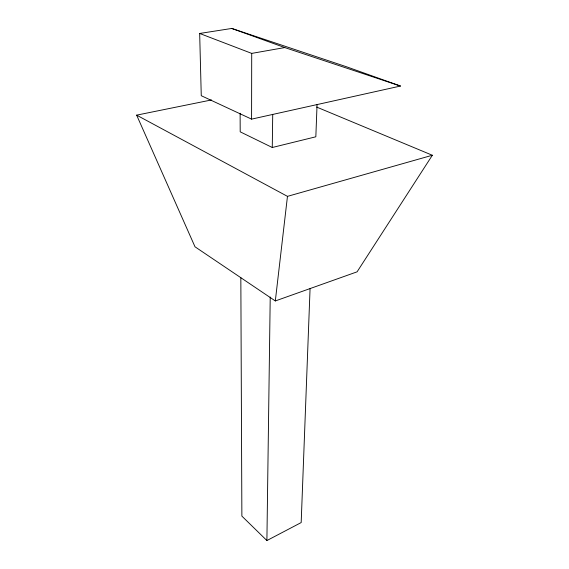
<?xml version="1.0" encoding="UTF-8"?>
<svg xmlns="http://www.w3.org/2000/svg" width="569" height="569" viewBox="0 0 569 569"><rect width="100%" height="100%" fill="white"/><g stroke="black" fill="none" stroke-linecap="round" stroke-linejoin="round"><path stroke-width="0.85" d="M251.583 119.134L251.711 53.394L199.669 33.464L201.262 95.706L251.583 119.134L400.484 86.04L346.635 66.815L231.761 28.45L199.669 33.464M310.069 288.59L301.179 522.57L266.897 540.55L270.225 297.025M317.061 104.625L315.838 136.788L272.267 147.499L272.722 114.319M275.318 300.951L287.466 196.362L432.348 155.252L357.083 271.833L275.318 300.951L195.003 246.797L136.652 115.144L211.497 99.945M251.711 53.394L284.784 47.568L400.484 86.04M231.761 28.45L284.784 47.568M316.634 107.064L432.348 155.252M272.267 147.499L240.196 131.823L240.118 113.267M136.652 115.144L287.466 196.362M266.897 540.55L241.875 516.104L240.836 277.658"/></g></svg>
